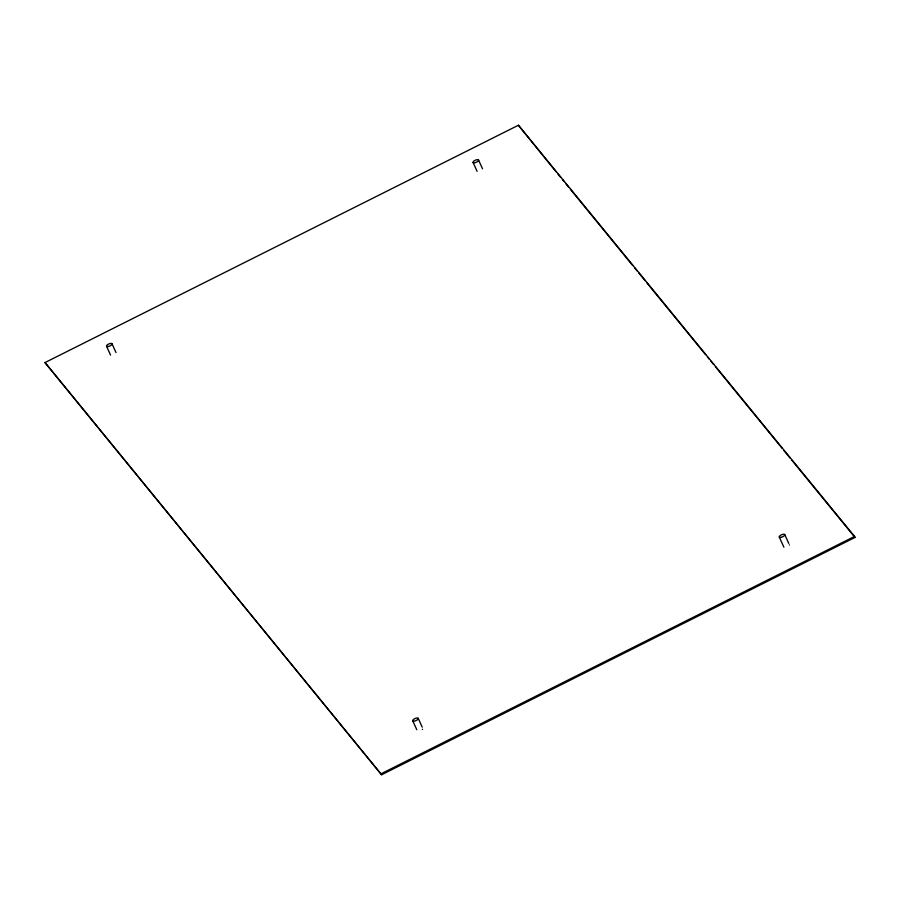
<?xml version="1.0" encoding="UTF-8"?>
<svg xmlns="http://www.w3.org/2000/svg" width="900" height="900" viewBox="0 0 900 900"><rect width="100%" height="100%" fill="white"/><g stroke="black" fill="none" stroke-linecap="round" stroke-linejoin="round"><path stroke-width="1.35" d="M45 362.565L518.4 125.235L854.539 536.434L855 537.435L381.6 774.765L45 362.565L381.6 774.765M381.15 773.752L854.539 536.434M556.2 171.934L518.4 125.235M557.977 174.105L560.655 177.368M562.433 179.55L564.21 181.721M565.988 183.893L568.654 187.155M570.431 189.338L632.678 265.489M634.455 267.66L637.133 270.923M638.91 273.094L645.131 280.71M646.909 282.892L705.6 354.69M707.377 356.861L709.155 359.032M710.933 361.215L713.61 364.478M715.387 366.649L782.077 448.234M783.855 450.416L790.087 458.032M791.865 460.204L855 537.435M784.744 534.544L788.749 543.386M779.299 537.086L783.889 547.189M478.564 160.042A3.004 1.147 -24.4 0 1 474.75 162.787A3.004 1.147 -24.4 0 1 474.12 160.886A3.004 1.147 -24.4 0 1 478.564 160.042L482.535 168.806M473.085 162.506L477.101 171.349M418.241 718.38A3.004 1.147 -24.4 0 1 414.428 721.114A3.004 1.147 -24.4 0 1 413.798 719.224A3.004 1.147 -24.4 0 1 418.241 718.38L422.213 727.144M412.762 720.844L416.779 729.686M111.994 343.721L115.999 352.564M106.56 346.264L110.565 355.095M422.572 729.259A3.004 1.147 -24.4 0 1 422.381 729.484M789.367 544.804A3.004 1.147 -24.4 0 1 789.367 544.984M108.214 346.534A3.004 1.147 -24.4 0 0 112.028 343.8A3.004 1.147 -24.4 0 0 107.584 344.644A3.004 1.147 -24.4 0 0 108.214 346.534M780.952 537.368A3.004 1.147 -24.4 0 0 784.766 534.623A3.004 1.147 -24.4 0 0 780.334 535.466A3.004 1.147 -24.4 0 0 780.952 537.368"/></g></svg>
